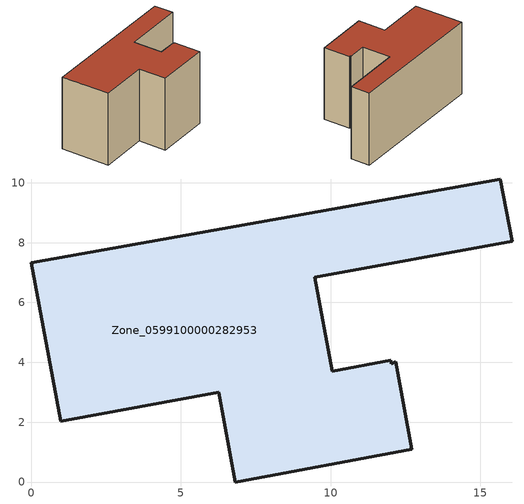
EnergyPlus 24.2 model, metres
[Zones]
Zone_0599100000282953
 floor ground (C_G): 12.18,4.01 12.72,1.09 6.82,0 6.27,3 0.98,2.03 0,7.33 15.68,10.13 16.07,8.05 9.48,6.84 10.06,3.7 12.02,4.06 12.03,3.96 z0
 wall outside (C_F): 16.07,8.05 15.68,10.13 0,7.33 0.98,2.03 6.27,3 6.82,0 12.72,1.09 12.18,4.01 12.03,3.96 12.02,4.06 10.06,3.7 9.48,6.84 16.07,8.05 z0:8.19
 roof outside (C_R): 12.72,1.09 12.18,4.01 12.03,3.96 12.02,4.06 10.06,3.7 9.48,6.84 16.07,8.05 15.68,10.13 0,7.33 0.98,2.03 6.27,3 6.82,0 z8.19
[BUILDING]
Pand.0599100000282953: North Axis=0; Terrain=City; Loads Convergence Tolerance Value=0.04; Temperature Convergence Tolerance Value=0.4; Solar Distribution=FullExterior; Maximum Number of Warmup Days=25; Minimum Number of Warmup Days=1
[Site:Location]
Rotterdam.The.Hague.AP_ZH_NLD Design_Conditions: Latitude=51.96; Longitude=4.45; Time Zone=1; Elevation=-4.5
[SITE:GROUNDTEMPERATURE:BUILDINGSURFACE]
18, 18, 18, 18, 18, 18, 18, 18, 18, 18, 18, 18
[MATERIAL] Thermal Absorptance=0.9; Solar Absorptance=0.7; Visible Absorptance=0.7
Name | Roughness | Thickness | Conductivity | Density | Specific Heat
G.TC.1946 | MediumSmooth | 0.15 | 1 | 540 | 1210
F.TC.1946 | Rough | 0.3 | 0.857143 | 1920 | 840
R.TC.1946 | MediumRough | 0.2 | 0.909091 | 1500 | 1000
[CONSTRUCTION]
C_G: G.TC.1946
C_F: F.TC.1946
C_R: R.TC.1946
[ZONE]
Zone_0599100000282953: Type=1; Multiplier=1; Ceiling Height=Autocalculate; Volume=Autocalculate; Floor Area=autocalculate; Part of Total Floor Area=Yes
[ZONEINFILTRATION:DESIGNFLOWRATE]
Infil_Zone_0599100000282953: Zone or ZoneList or Space or SpaceList=Zone_0599100000282953; Schedule=AlwaysOn; Design Flow Rate Calculation Method=Flow/Area; Flow Rate per Floor Area=0.003; Constant Term Coefficient=1; Temperature Term Coefficient=0; Velocity Term Coefficient=0; Velocity Squared Term Coefficient=0
[HVACTEMPLATE:ZONE:IDEALLOADSAIRSYSTEM]
Zone_0599100000282953: Maximum Heating Supply Air Temperature=50; Minimum Cooling Supply Air Temperature=13; Maximum Heating Supply Air Humidity Ratio=0.0156; Minimum Cooling Supply Air Humidity Ratio=0.0077; Heating Limit=NoLimit; Cooling Limit=NoLimit; Dehumidification Control Type=ConstantSensibleHeatRatio; Cooling Sensible Heat Ratio=0.7; Dehumidification Setpoint=60; Humidification Control Type=None; Humidification Setpoint=30; Outdoor Air Method=None; Outdoor Air Flow Rate per Person=0.00944; Outdoor Air Flow Rate per Zone Floor Area=0; Outdoor Air Flow Rate per Zone=0; Demand Controlled Ventilation Type=None; Outdoor Air Economizer Type=NoEconomizer; Heat Recovery Type=None; Sensible Heat Recovery Effectiveness=0.7; Latent Heat Recovery Effectiveness=0.65
[ZONECONTROL:THERMOSTAT]
ThermostatControl_Zone_0599100000282953: Zone or ZoneList=Zone_0599100000282953; Control Type Schedule=DualSetpointControlType; Control 1=Thermostat_Zone_0599100000282953; Temperature Difference Between Cutout And Setpoint=0
[THERMOSTATSETPOINT:DUALSETPOINT]
Thermostat_Zone_0599100000282953: Heating Setpoint Temperature Schedule=HeatingSetpoint_Zone_0599100000282953; Cooling Setpoint Temperature Schedule=CoolingSetpoint_Zone_0599100000282953
[SCHEDULE:COMPACT]
HeatingSetpoint_Zone_0599100000282953: Through: 12/31, For: AllDays, Until: 24:00, 21
CoolingSetpoint_Zone_0599100000282953: Through: 12/31, For: AllDays, Until: 24:00, 24
DualSetpointControlType: Through: 12/31, For: AllDays, Until: 24:00, 4
AlwaysOn: Through: 12/31, For: AllDays, Until: 24:00, 1
